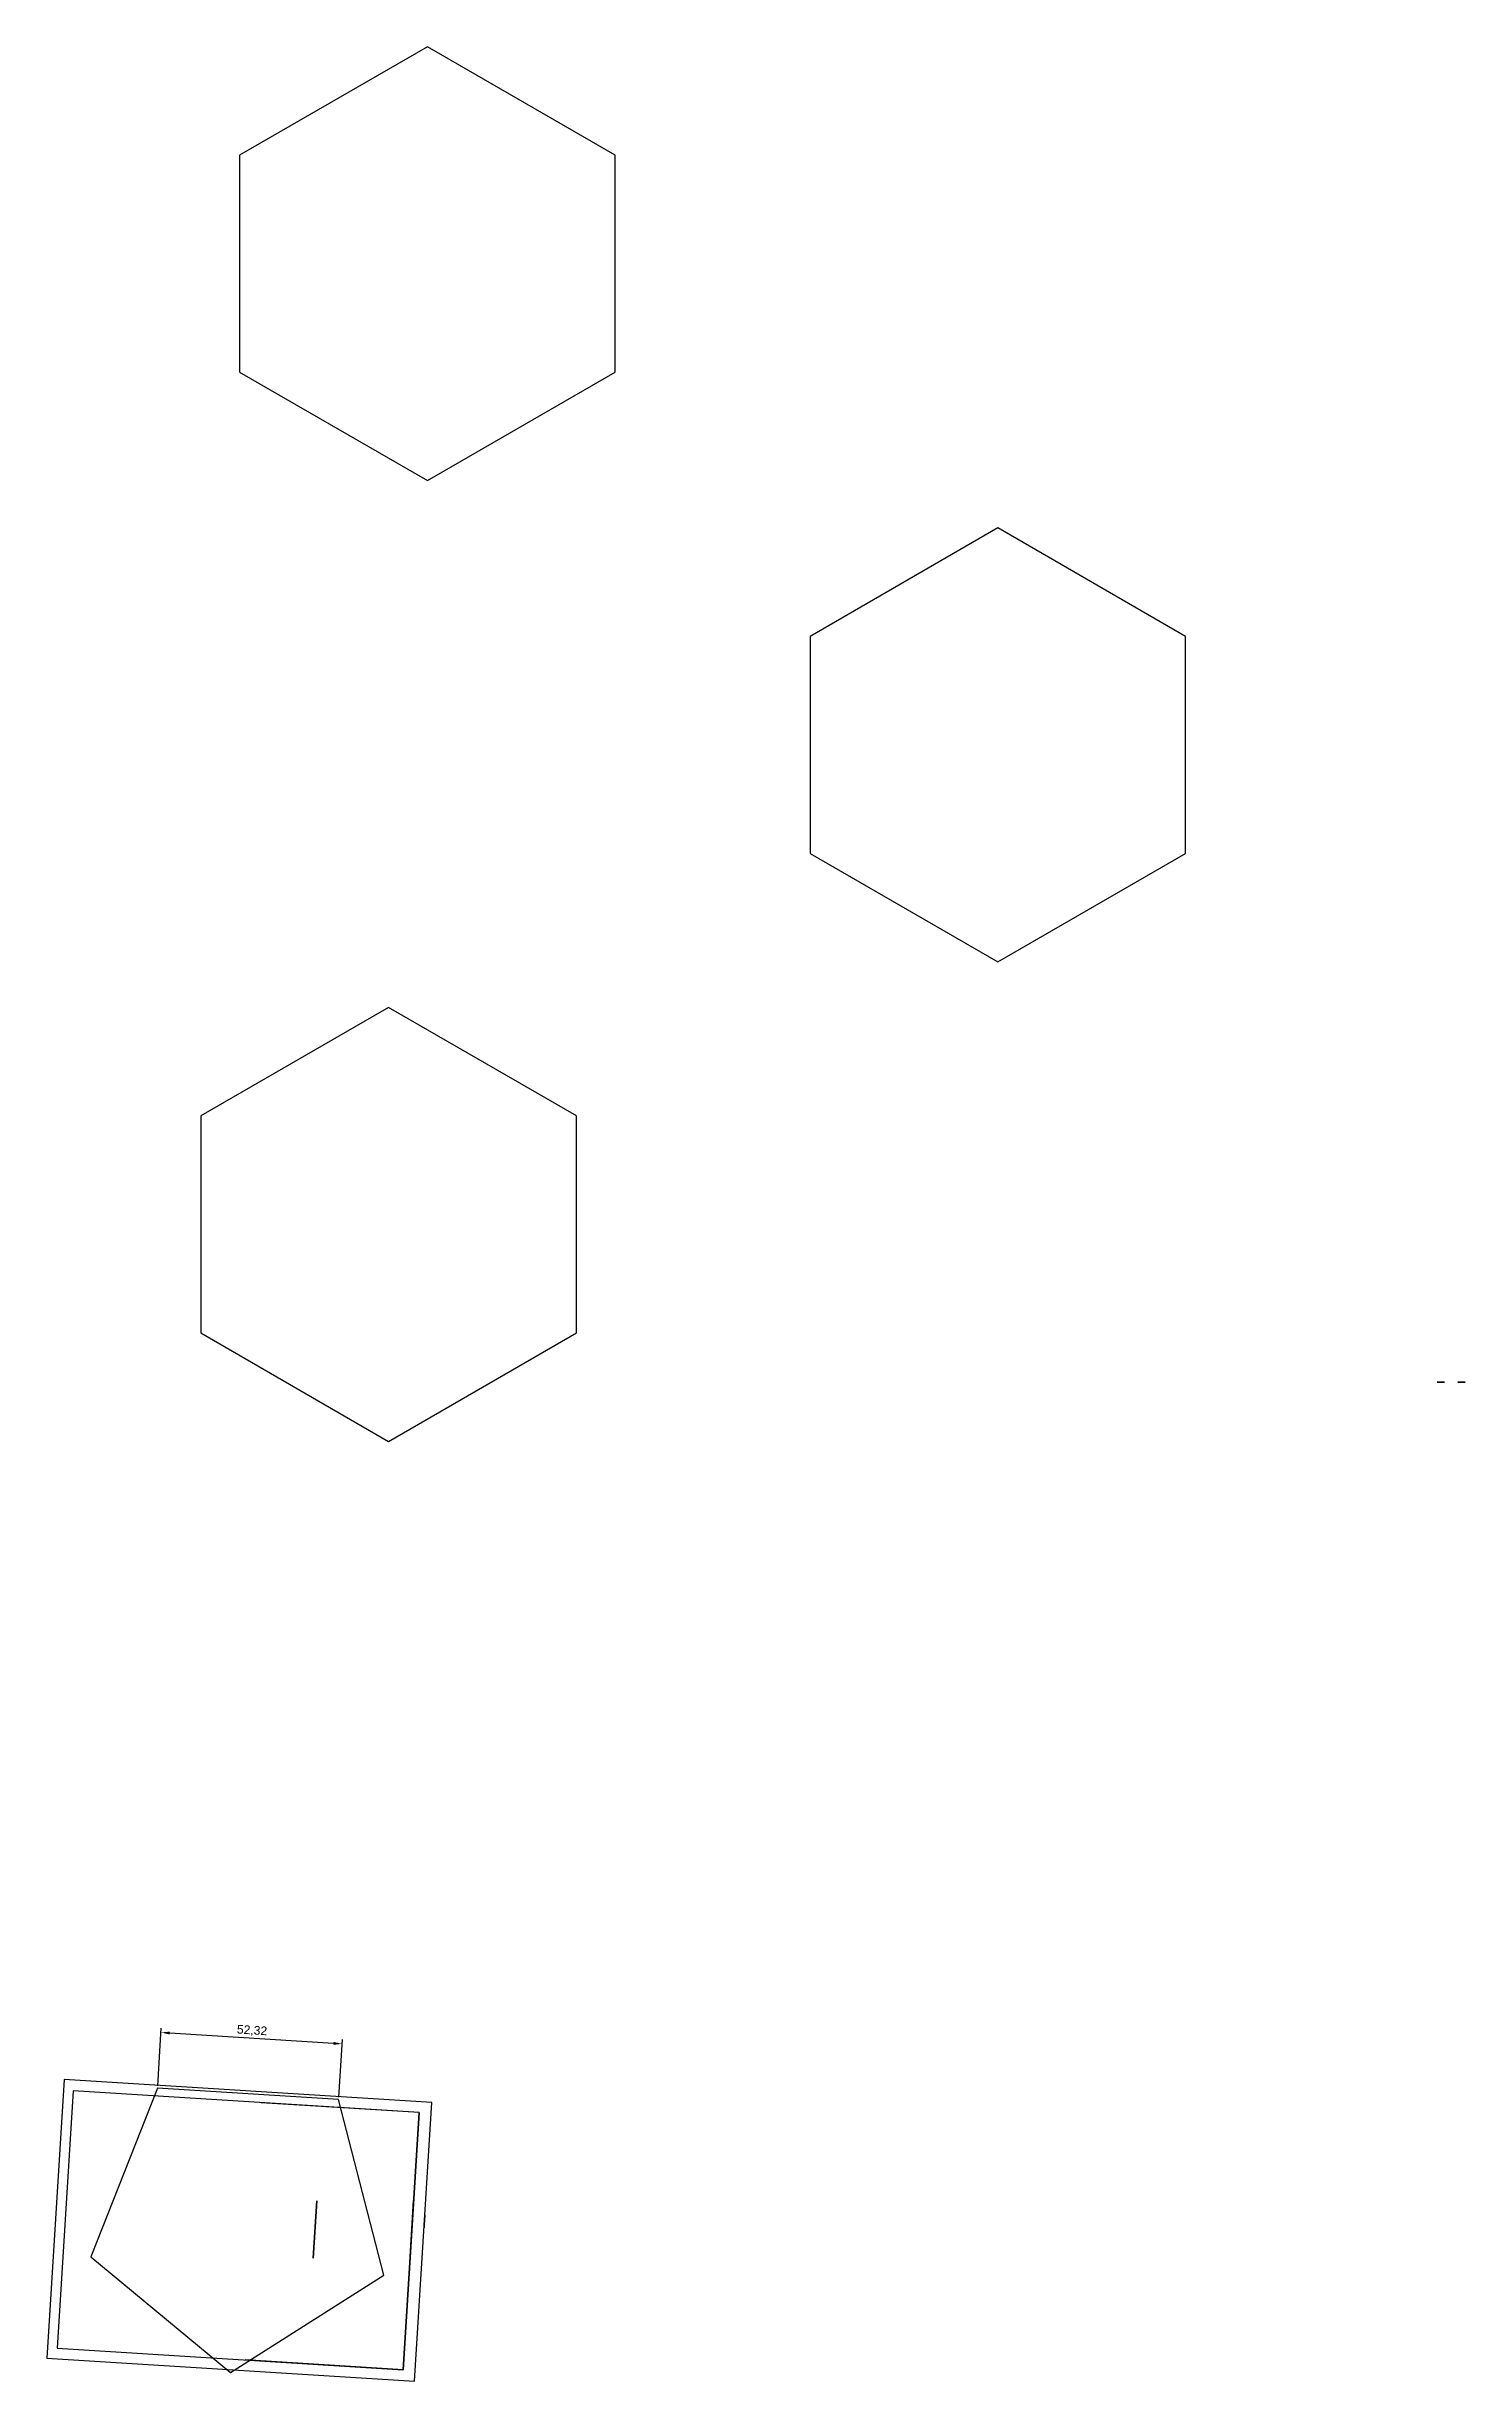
# Model space of a CAD drawing. Header units: millimetres. Extents: x 377 to 786, y 146 to 819.
import ezdxf

# ---------------------------------------------------------------- set-up
doc = ezdxf.new("R2010")
doc.units = ezdxf.units.MM
doc.styles.get("Standard").update_dxf_attribs({"font": 'arial.ttf'})
doc.dimstyles.new('ISO-25', dxfattribs={"dimtxt": 2.5, "dimasz": 2.5, "dimexe": 1.25, "dimexo": 0.625, "dimtad": 1, "dimtxsty": 'Standard', "dimcen": 2.5, "dimadec": 0, "dimazin": 0, "dimtfac": 1, "dimtmove": 0, "dimatfit": 3, "dimfxl": 1, "dimarcsym": 0})

# ---------------------------------------------------------------- blocks, each defined once
blk = doc.blocks.new('*D4')
at = {"color": 0, "lineweight": -2, "transparency": 16777216}
for p, q in [((409.3, 231.55), (410.34, 248.18)), ((459.98, 243.81), (412.76, 246.77)), ((461.51, 228.27), (462.56, 244.9))]:
    blk.add_line(p, q, dxfattribs=at)
at = {"color": 0, "transparency": 16777216}
for points in [[(412.78, 247.19), (412.73, 246.36), (410.26, 246.93)], [(460.01, 244.22), (459.96, 243.39), (462.48, 243.65)]]:
    blk.add_solid(points, dxfattribs=at)
at = {"layer": 'Defpoints', "color": 0, "transparency": 16777216}
for p in [(410.26, 246.93), (409.26, 230.92), (461.47, 227.65)]:
    blk.add_point(p, dxfattribs=at)
at = {"color": 0, "transparency": 16777216, "insert": (436.5, 247.41), "char_height": 2.5, "attachment_point": 5, "rotation": 356.40961}
blk.add_mtext('52,32', dxfattribs=at)

msp = doc.modelspace()

# ---------------------------------------------------------------- linework, layer by layer
for p, q in [((484.675, 223.849, 128.106), (439.168, 226.704, 128.106)), ((484.675, 223.849, 128.106), (480.024, 149.724, 128.106)), ((484.675, 223.849, 105.029), (484.675, 223.849, 105.029)), ((484.675, 223.849, 105.029), (484.675, 223.849, 105.029)), ((484.675, 223.849, 105.029), (484.675, 223.849, 105.029)), ((484.675, 223.849, 105.029), (484.675, 223.849, 105.029)), ((480.024, 149.724, 128.106), (434.517, 152.579, 128.106)), ((434.517, 152.579, 128.106), (434.517, 152.579, 128.106))]:
    msp.add_line(p, q)
at = {"extrusion": (-0.062623, -0.998037, 0)}
msp.add_line((484.675, 223.849, 105.029), (484.675, 223.849, 105.029), dxfattribs=at)
for points in [[(541.204, 787.836), (487.062, 819.094), (432.921, 787.836), (432.921, 725.319), (487.062, 694.061), (541.204, 725.319)], [(705.634, 649.188), (651.493, 680.447), (597.351, 649.188), (597.351, 586.672), (651.493, 555.413), (705.634, 586.672)], [(530.029, 511.028), (475.887, 542.286), (421.746, 511.028), (421.746, 448.511), (475.887, 417.253), (530.029, 448.511)]]:
    msp.add_lwpolyline(points, close=True)
at = {"color": 123, "elevation": 100}
msp.add_lwpolyline([(488.356, 226.781), (382.344, 233.433), (377.302, 153.084), (483.315, 146.432)], close=True, dxfattribs=at)
for points, elevation in [([(484.675, 223.849), (384.962, 230.105), (380.311, 155.981), (480.024, 149.724)], 128.106), ([(484.675, 223.849), (480.024, 149.724), (480.024, 149.724), (484.675, 223.849)], 105.029)]:
    msp.add_lwpolyline(points, close=True, dxfattribs=dict(elevation=elevation))
at = {"color": 33}
msp.add_lwpolyline([(390.009, 182.278), (430.325, 148.936), (474.493, 176.977), (461.474, 227.648), (409.26, 230.924)], close=True, dxfattribs=at)
at = {"extrusion": (-0.998037, 0.062623, 0)}
for points, elevation in [([(-209.965, 105.805), (-226.522, 105.805), (-226.522, 119.943), (-209.965, 119.943)], -441.838), ([(-228.435, 120.854), (-207.197, 120.854), (-207.197, 105.029), (-228.435, 105.029)], -469.706)]:
    msp.add_lwpolyline(points, close=True, dxfattribs=dict(at, elevation=elevation))
at = {"extrusion": (0, -1, 0)}
for centre, radius in [((779.216, 9.287, -434.353), 1.066), ((785.175, 9.287, -434.353), 1.084)]:
    msp.add_circle(centre, radius, dxfattribs=at)
at = {"extrusion": (0.998037, -0.062623, 0)}
msp.add_circle((222.609, 102.514, 473.196), 1.886, dxfattribs=at)

# ---------------------------------------------------------------- dimensions: what is measured, and where the dimension line sits
dim = msp.add_aligned_dim(p1=(461.474, 227.648), p2=(409.26, 230.924), distance=-16.035, dimstyle='ISO-25')
dim.commit()
dim.dimension.update_dxf_attribs({"geometry": '*D4', "text_midpoint": (436.504, 247.413)})

doc.saveas('drawing.dxf')
